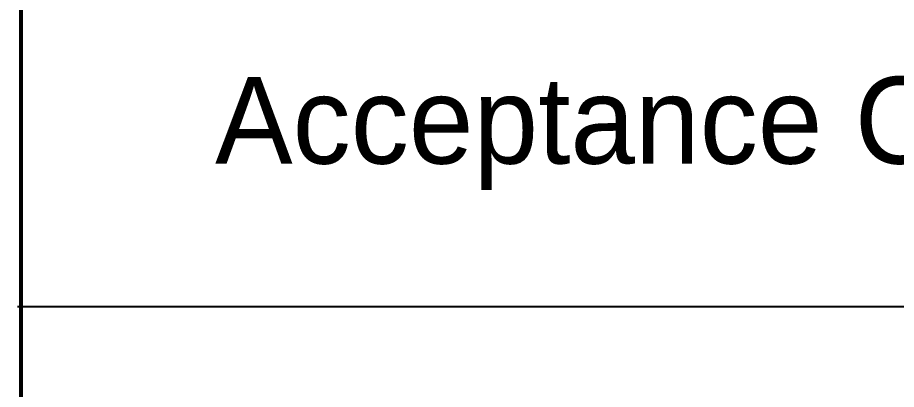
# Model space of a CAD drawing. Header units: millimetres. Extents: x 0 to 841, y 0 to 594.
# Drawn here: x 648.72 to 669.08, y 110.5 to 119.12 of the extents above; entities that cross this region are included whole.
import ezdxf

# ---------------------------------------------------------------- set-up
doc = ezdxf.new("R2010")
doc.units = ezdxf.units.MM
doc.header["$LTSCALE"] = 0.81
doc.layers.add('1', color=7, linetype='Continuous', lineweight=13)

msp = doc.modelspace()

# ---------------------------------------------------------------- linework, layer by layer
at = {"layer": '1', "lineweight": 25}
msp.add_line((648.7228, 112.4181), (829.2756, 112.4181), dxfattribs=at)
msp.add_line((648.7228, 112.4181), (829.2756, 112.4181), dxfattribs=at)
at = {"layer": '1', "lineweight": 35}
msp.add_lwpolyline([(648.7843, 84.1236), (648.8378, 157.3701), (829.263, 157.3701)], dxfattribs=at)
at = {"layer": '1', "lineweight": 53}
msp.add_lwpolyline([(648.7843, 84.1236), (648.8378, 157.3701), (829.263, 157.3701)], dxfattribs=at)

# ---------------------------------------------------------------- texts
at = {"layer": '1'}
msp.add_text('Acceptance Code:  1      1B      2A      2      3      4  ', height=2.013, dxfattribs=at).set_placement((653.2976, 115.7339))
msp.add_text('Acceptance Code:  1      1B      2A      2      3      4  ', height=2.013, dxfattribs=at).set_placement((653.2976, 115.7339))

doc.saveas('drawing.dxf')
